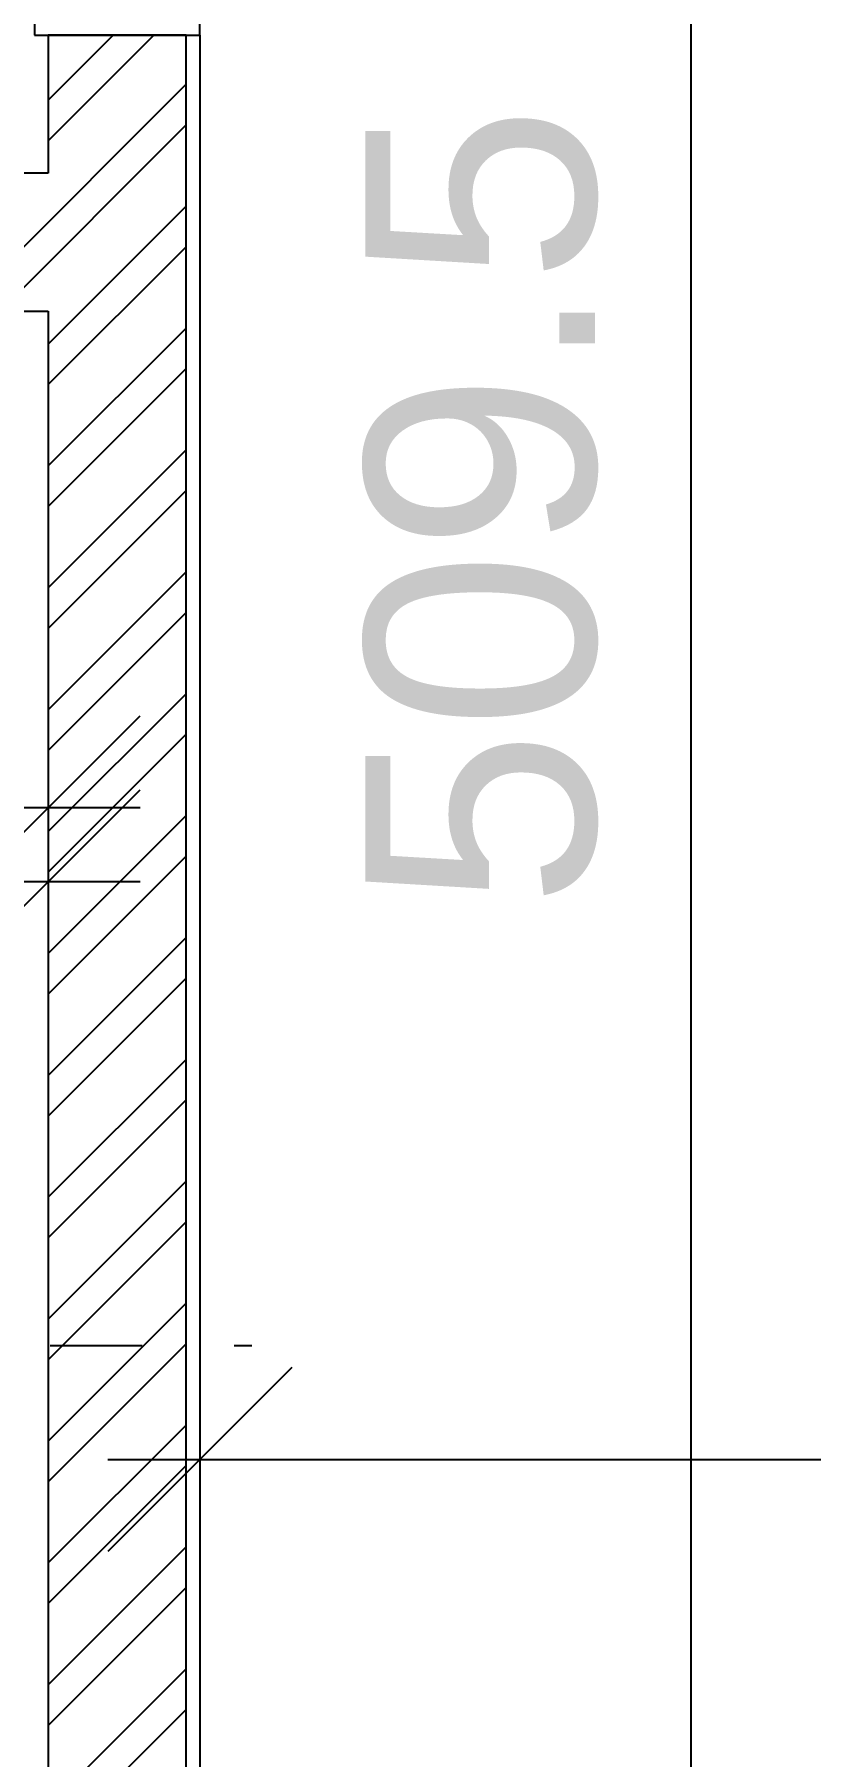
# Model space of a CAD drawing. Extents: x -1.8 to 45.6, y -22.6 to 61.5.
# Drawn here: x 33.253 to 34.098, y 8.928 to 10.801 of the extents above; entities that cross this region are included whole.
import ezdxf

# ---------------------------------------------------------------- set-up
doc = ezdxf.new("R2010")
doc.units = 0
doc.header["$MEASUREMENT"] = 0
doc.linetypes.add('CENTER', pattern=[2, 1.25, -0.25, 0.25, -0.25])
doc.linetypes.add('DASHDOTX2', pattern=[50.8, 25.4, -12.7, 0, -12.7])
doc.layers.get('0').update_dxf_attribs({"linetype": 'CONTINUOUS'})
for name, color, linetype in [('A-AXIS-SANITARY', 10, 'DASHDOTX2'), ('a-dim', 3, 'CONTINUOUS'), ('A-HATCH-WALL', 8, 'CONTINUOUS'), ('A-PLASTER', 8, 'CONTINUOUS'), ('A-PORTE', 1, 'CONTINUOUS'), ('A-WALL', 4, 'CONTINUOUS')]:
    doc.layers.add(name, color=color, linetype=linetype)
doc.styles.add('A100-STEXT', font='arial.ttf', dxfattribs={"height": 0.25})

# ---------------------------------------------------------------- blocks, each defined once
blk = doc.blocks.new('_OBLIQUE')
at = {"color": 0, "linetype": 'ByBlock'}
blk.add_line((-0.5, -0.5), (0.5, 0.5), dxfattribs=at)

msp = doc.modelspace()

# ---------------------------------------------------------------- linework, layer by layer
at = {"layer": 'A-AXIS-SANITARY', "linetype": 'CENTER', "ltscale": 0.1}
msp.add_line((32.62057, 9.375), (33.48997, 9.375), dxfattribs=at)
msp.add_line((32.62057, 9.375), (33.48997, 9.375), dxfattribs=at)
at = {"layer": 'a-dim', "color": 15}
for p, q in [((33.96785, 7.64), (33.96785, 12.935)), ((33.43337, 10.5), (33.43337, 9.15087)), ((33.26837, 10.2), (33.26837, 9.77941)), ((33.26837, 10.2), (33.26837, 9.8599)), ((31.30837, 9.9599), (33.36837, 9.9599)), ((31.30837, 9.87941), (33.36837, 9.87941)), ((33.33337, 9.25087), (38.63837, 9.25087))]:
    msp.add_line(p, q, dxfattribs=at)
at = {"layer": 'A-HATCH-WALL'}
for p, q in [((33.26837, 10.72934), (33.33903, 10.8)), ((33.26837, 10.68515), (33.38322, 10.8)), ((33.26837, 10.72934), (33.33903, 10.8)), ((33.26837, 10.68515), (33.38322, 10.8)), ((33.17161, 10.5), (33.41837, 10.74676)), ((33.17161, 10.5), (33.41837, 10.74676)), ((33.21581, 10.5), (33.41837, 10.70256)), ((33.21581, 10.5), (33.41837, 10.70256)), ((33.26837, 10.46417), (33.41837, 10.61417)), ((33.26837, 10.46417), (33.41837, 10.61417)), ((33.26837, 10.41998), (33.41837, 10.56998)), ((33.26837, 10.41998), (33.41837, 10.56998)), ((33.26837, 10.33159), (33.41837, 10.48159)), ((33.26837, 10.33159), (33.41837, 10.48159)), ((33.26837, 10.2874), (33.41837, 10.4374)), ((33.26837, 10.2874), (33.41837, 10.4374)), ((33.26837, 10.19901), (33.41837, 10.34901)), ((33.26837, 10.19901), (33.41837, 10.34901)), ((33.26837, 10.15482), (33.41837, 10.30482)), ((33.26837, 10.15482), (33.41837, 10.30482)), ((33.26837, 10.06643), (33.41837, 10.21643)), ((33.26837, 10.06643), (33.41837, 10.21643)), ((33.26837, 10.02223), (33.41837, 10.17223)), ((33.26837, 10.02223), (33.41837, 10.17223)), ((33.26837, 9.93384), (33.41837, 10.08384)), ((33.26837, 9.93384), (33.41837, 10.08384)), ((33.26837, 9.88965), (33.41837, 10.03965)), ((33.26837, 9.88965), (33.41837, 10.03965)), ((33.26837, 9.80126), (33.41837, 9.95126)), ((33.26837, 9.80126), (33.41837, 9.95126)), ((33.26837, 9.75707), (33.41837, 9.90707)), ((33.26837, 9.75707), (33.41837, 9.90707)), ((33.26837, 9.66868), (33.41837, 9.81868)), ((33.26837, 9.66868), (33.41837, 9.81868)), ((33.26837, 9.62449), (33.41837, 9.77449)), ((33.26837, 9.62449), (33.41837, 9.77449)), ((33.26837, 9.5361), (33.41837, 9.6861)), ((33.26837, 9.5361), (33.41837, 9.6861)), ((33.26837, 9.4919), (33.41837, 9.6419)), ((33.26837, 9.4919), (33.41837, 9.6419)), ((33.26837, 9.40351), (33.41837, 9.55351)), ((33.26837, 9.40351), (33.41837, 9.55351)), ((33.26837, 9.35932), (33.41837, 9.50932)), ((33.26837, 9.35932), (33.41837, 9.50932)), ((33.26837, 9.27093), (33.41837, 9.42093)), ((33.26837, 9.27093), (33.41837, 9.42093)), ((33.26837, 9.22674), (33.41837, 9.37674)), ((33.26837, 9.22674), (33.41837, 9.37674)), ((33.26837, 9.13835), (33.41837, 9.28835)), ((33.26837, 9.13835), (33.41837, 9.28835)), ((33.26837, 9.09416), (33.41837, 9.24416)), ((33.26837, 9.09416), (33.41837, 9.24416)), ((33.26837, 9.00577), (33.41837, 9.15577)), ((33.26837, 9.00577), (33.41837, 9.15577)), ((33.26837, 8.96157), (33.41837, 9.11157)), ((33.26837, 8.96157), (33.41837, 9.11157)), ((33.26837, 8.87318), (33.41837, 9.02318)), ((33.26837, 8.87318), (33.41837, 9.02318)), ((33.26837, 8.82899), (33.41837, 8.97899)), ((33.26837, 8.82899), (33.41837, 8.97899))]:
    msp.add_line(p, q, dxfattribs=at)
at = {"layer": 'A-PLASTER'}
msp.add_line((33.43337, 10.8), (33.43337, 7.74), dxfattribs=at)
msp.add_line((33.43337, 10.8), (33.43337, 7.74), dxfattribs=at)
at = {"layer": 'A-PORTE'}
for p, q in [((33.43337, 10.8), (33.43337, 10.85)), ((33.43337, 10.8), (33.43337, 10.85)), ((33.25337, 10.83), (33.25337, 10.8)), ((33.25337, 10.83), (33.25337, 10.8)), ((33.25337, 10.8), (33.43337, 10.8)), ((33.25337, 10.8), (33.43337, 10.8))]:
    msp.add_line(p, q, dxfattribs=at)
at = {"layer": 'A-WALL'}
for p, q in [((33.41837, 10.8), (33.26837, 10.8)), ((33.26837, 10.8), (33.26837, 10.65)), ((33.41837, 10.8), (33.26837, 10.8)), ((33.26837, 10.8), (33.26837, 10.65)), ((33.41837, 7.725), (33.41837, 10.8)), ((33.41837, 7.725), (33.41837, 10.8)), ((33.26837, 10.65), (31.25837, 10.65)), ((33.26837, 10.65), (31.25837, 10.65)), ((31.40837, 10.5), (33.26837, 10.5)), ((31.40837, 10.5), (33.26837, 10.5)), ((33.26837, 10.5), (33.26837, 7.725)), ((33.26837, 10.5), (33.26837, 7.725))]:
    msp.add_line(p, q, dxfattribs=at)

# ---------------------------------------------------------------- block references
at = {"layer": 'a-dim', "color": 15, "xscale": 0.2, "yscale": 0.2, "zscale": 0.2}
for p in [(33.26837, 9.9599), (33.26837, 9.87941)]:
    msp.add_blockref('_OBLIQUE', p, dxfattribs=at)
at = {"layer": 'a-dim', "color": 15, "xscale": 0.2, "yscale": 0.2, "zscale": 0.2, "rotation": 180}
msp.add_blockref('_OBLIQUE', (33.43337, 9.25087), dxfattribs=at)

# ---------------------------------------------------------------- texts
at = {"layer": 'a-dim', "insert": (33.74021, 10.2875), "char_height": 0.25, "attachment_point": 5, "rotation": 90, "style": 'A100-STEXT'}
msp.add_mtext('\\A1;509.5', dxfattribs=at)

doc.saveas('drawing.dxf')
